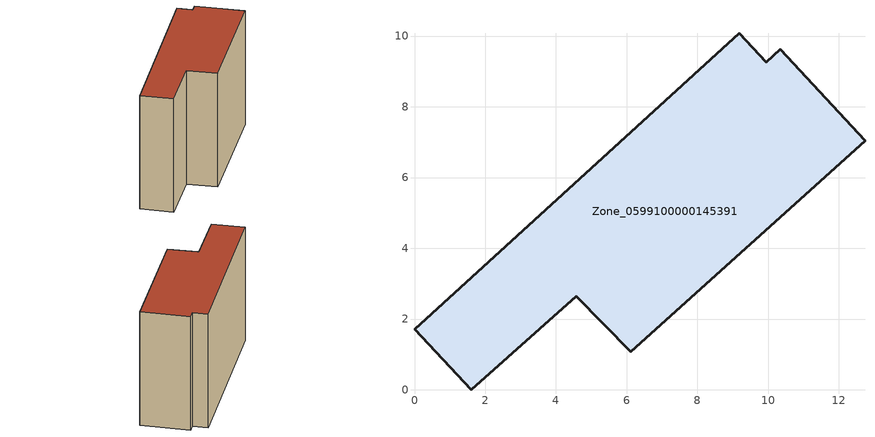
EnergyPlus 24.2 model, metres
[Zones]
Zone_0599100000145391
 floor ground (C_G): 9.95,9.26 10.34,9.62 12.74,7.04 6.11,1.08 4.58,2.64 1.61,0 0,1.71 9.18,10.08 z0
 wall outside (C_F): 9.18,10.08 0,1.71 1.61,0 4.58,2.64 6.11,1.08 12.74,7.04 10.34,9.62 9.95,9.26 9.18,10.08 z0:8.85
 roof outside (C_R): 9.95,9.26 9.18,10.08 0,1.71 1.61,0 4.58,2.64 6.11,1.08 12.74,7.04 10.34,9.62 z8.85
[BUILDING]
Pand.0599100000145391: North Axis=0; Terrain=City; Loads Convergence Tolerance Value=0.04; Temperature Convergence Tolerance Value=0.4; Solar Distribution=FullExterior; Maximum Number of Warmup Days=25; Minimum Number of Warmup Days=1
[Site:Location]
Rotterdam.The.Hague.AP_ZH_NLD Design_Conditions: Latitude=51.96; Longitude=4.45; Time Zone=1; Elevation=-4.5
[SITE:GROUNDTEMPERATURE:BUILDINGSURFACE]
18, 18, 18, 18, 18, 18, 18, 18, 18, 18, 18, 18
[MATERIAL] Thermal Absorptance=0.9; Solar Absorptance=0.7; Visible Absorptance=0.7
Name | Roughness | Thickness | Conductivity | Density | Specific Heat
G.TI.1946 | MediumSmooth | 0.15 | 1 | 540 | 1210
F.TI.1946 | Rough | 0.3 | 0.857143 | 1920 | 840
R.TI.1946 | MediumRough | 0.2 | 0.1 | 1500 | 1000
[CONSTRUCTION]
C_G: G.TI.1946
C_F: F.TI.1946
C_R: R.TI.1946
[ZONE]
Zone_0599100000145391: Type=1; Multiplier=1; Ceiling Height=Autocalculate; Volume=Autocalculate; Floor Area=autocalculate; Part of Total Floor Area=Yes
[ZONEINFILTRATION:DESIGNFLOWRATE]
Infil_Zone_0599100000145391: Zone or ZoneList or Space or SpaceList=Zone_0599100000145391; Schedule=AlwaysOn; Design Flow Rate Calculation Method=Flow/Area; Flow Rate per Floor Area=0.003; Constant Term Coefficient=1; Temperature Term Coefficient=0; Velocity Term Coefficient=0; Velocity Squared Term Coefficient=0
[HVACTEMPLATE:ZONE:IDEALLOADSAIRSYSTEM]
Zone_0599100000145391: Maximum Heating Supply Air Temperature=50; Minimum Cooling Supply Air Temperature=13; Maximum Heating Supply Air Humidity Ratio=0.0156; Minimum Cooling Supply Air Humidity Ratio=0.0077; Heating Limit=NoLimit; Cooling Limit=NoLimit; Dehumidification Control Type=ConstantSensibleHeatRatio; Cooling Sensible Heat Ratio=0.7; Dehumidification Setpoint=60; Humidification Control Type=None; Humidification Setpoint=30; Outdoor Air Method=None; Outdoor Air Flow Rate per Person=0.00944; Outdoor Air Flow Rate per Zone Floor Area=0; Outdoor Air Flow Rate per Zone=0; Demand Controlled Ventilation Type=None; Outdoor Air Economizer Type=NoEconomizer; Heat Recovery Type=None; Sensible Heat Recovery Effectiveness=0.7; Latent Heat Recovery Effectiveness=0.65
[ZONECONTROL:THERMOSTAT]
ThermostatControl_Zone_0599100000145391: Zone or ZoneList=Zone_0599100000145391; Control Type Schedule=DualSetpointControlType; Control 1=Thermostat_Zone_0599100000145391; Temperature Difference Between Cutout And Setpoint=0
[THERMOSTATSETPOINT:DUALSETPOINT]
Thermostat_Zone_0599100000145391: Heating Setpoint Temperature Schedule=HeatingSetpoint_Zone_0599100000145391; Cooling Setpoint Temperature Schedule=CoolingSetpoint_Zone_0599100000145391
[SCHEDULE:COMPACT]
HeatingSetpoint_Zone_0599100000145391: Through: 12/31, For: AllDays, Until: 24:00, 21
CoolingSetpoint_Zone_0599100000145391: Through: 12/31, For: AllDays, Until: 24:00, 24
DualSetpointControlType: Through: 12/31, For: AllDays, Until: 24:00, 4
AlwaysOn: Through: 12/31, For: AllDays, Until: 24:00, 1
